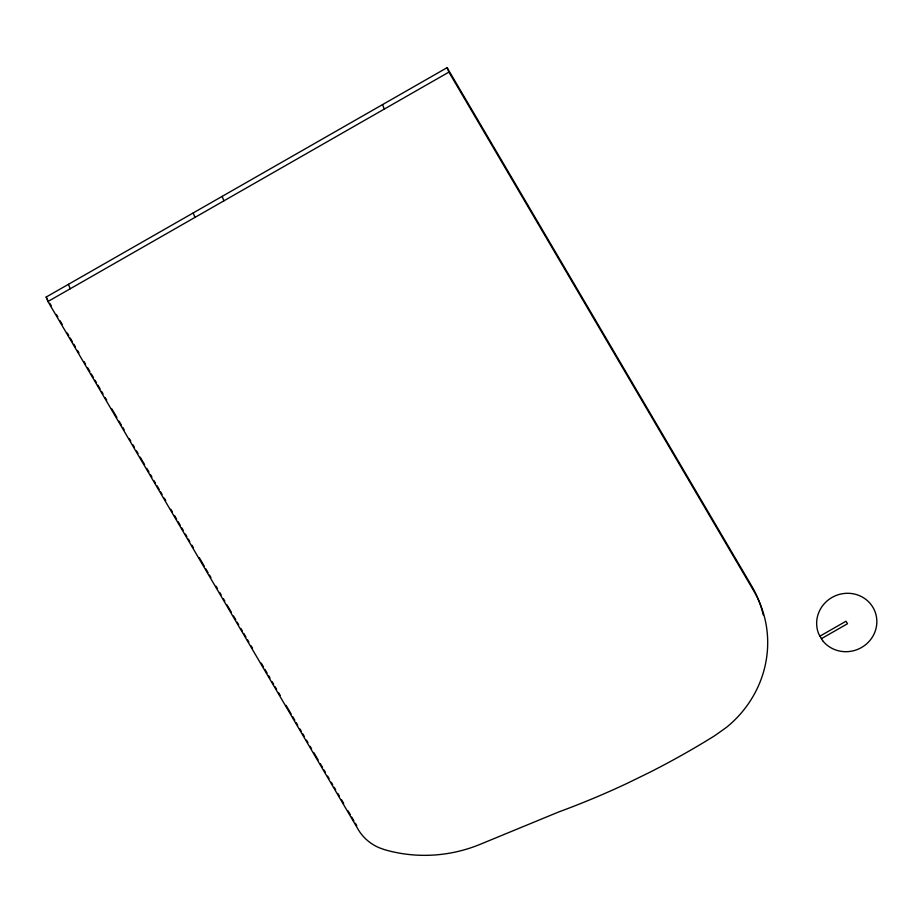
<?xml version="1.0" encoding="UTF-8"?>
<svg xmlns="http://www.w3.org/2000/svg" width="923" height="923" viewBox="0 0 923 923"><rect width="100%" height="100%" fill="white"/><g stroke="black" fill="none" stroke-linecap="round" stroke-linejoin="round"><path stroke-width="1.38" d="M447.113 67.667L448.913 72.109L753.41 590.293A111.268 106.687 -22.1 0 1 726.459 727.37L714.91 735.596A814.432 780.893 -22.1 0 1 650.034 772.17L627.721 783.085A814.432 780.893 -22.1 0 1 558.969 811.859L480.883 844.037A141.415 135.6 -22.1 0 1 384.233 849.564L379.03 847.683A47.223 45.273 -22.1 0 1 358.597 830.158L47.95 301.509L46.15 297.068L447.113 67.667L751.61 585.863A111.268 106.687 -22.1 0 1 763.229 614.88M47.95 301.509L448.913 72.109M819.843 636.212L846.01 621.237L847.487 623.74L821.32 638.716M46.15 297.068L47.604 299.56M49.796 303.275L51.25 305.755M56.361 314.443L57.814 316.924M60.007 320.65L62.187 324.377M67.298 333.065L68.752 335.545M70.217 338.026L72.398 341.752M73.863 344.233L75.317 346.713M77.509 350.428L78.963 352.921M84.074 361.608L85.527 364.089M87.72 367.804L89.9 371.531M91.365 374.011L93.546 377.738M95.011 380.218L96.465 382.699M97.919 385.179L100.111 388.906M101.565 391.387L103.03 393.867M105.21 397.594L106.676 400.074M111.775 408.762L116.886 417.45M119.067 421.165L121.259 424.892M122.713 427.372L124.178 429.853M129.278 438.54L130.743 441.021M132.924 444.748L134.389 447.228M136.569 450.955L138.035 453.435M140.215 457.162L144.588 464.604M146.78 468.33L148.972 472.045M150.426 474.526L151.88 477.018M154.072 480.733L155.526 483.214M156.991 485.694L159.171 489.421M160.637 491.901L162.09 494.382M164.282 498.108L165.736 500.589M170.847 509.277L172.301 511.757M174.493 515.484L176.674 519.211M178.139 521.691L180.32 525.406M181.785 527.887L183.239 530.379M185.431 534.094L186.884 536.575M188.35 539.067L189.803 541.547M191.996 545.262L193.449 547.743M199.287 557.677L204.387 566.364M205.841 568.845L208.033 572.572M209.486 575.052L210.952 577.533M216.051 586.22L217.516 588.701M219.697 592.428L221.162 594.908M223.343 598.623L224.808 601.104M226.989 604.83L231.373 612.284M233.554 615.999L235.746 619.725M237.199 622.206L238.665 624.686M240.845 628.413L242.311 630.894M243.764 633.374L245.956 637.101M247.41 639.581L248.864 642.062M251.056 645.788L252.51 648.269M261.267 663.152L263.447 666.879M264.913 669.36L267.093 673.086M268.558 675.567L270.012 678.047M272.204 681.774L273.658 684.255M275.123 686.735L276.577 689.216M278.769 692.942L280.223 695.423M286.061 705.345L291.16 714.033M292.626 716.525L294.806 720.24M296.271 722.721L297.725 725.201M299.917 728.928L301.371 731.408M302.825 733.889L304.29 736.369M306.471 740.096L307.936 742.577M310.116 746.303L311.582 748.784M313.762 752.51L318.147 759.952M320.327 763.679L322.519 767.394M323.973 769.886L325.438 772.366M327.619 776.081L329.084 778.574M331.265 782.289L332.73 784.769M334.184 787.25L335.649 789.742M337.83 793.457L339.295 795.938M341.475 799.664L343.668 803.391M348.04 810.832L350.232 814.559M351.686 817.04L353.878 820.766M355.332 823.247L356.786 825.727M382.514 104.634L384.314 109.064M222.131 196.391L223.931 200.822M193.172 212.959L194.972 217.39M68.429 284.33L70.229 288.761M822.635 640.654L818.793 634.113A30.274 29.028 -22.1 0 1 848.445 593.293A30.274 29.028 -22.1 0 1 873.273 635.543A30.274 29.028 -22.1 0 1 822.635 640.654"/></g></svg>
